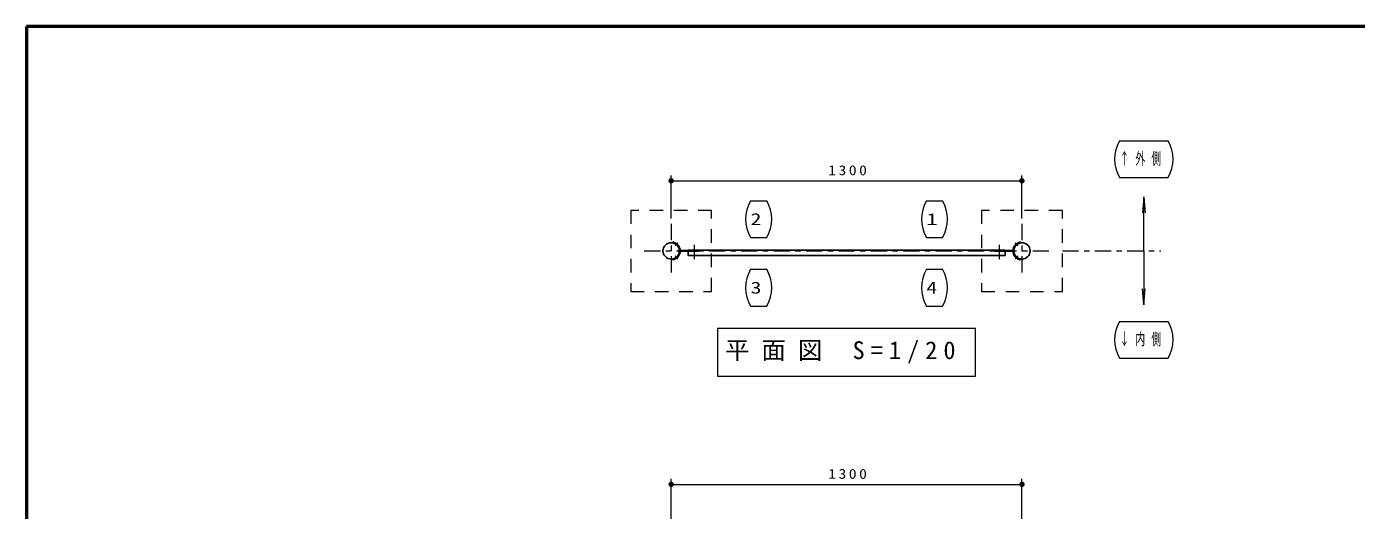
# Model space of a CAD drawing. Units: millimetres on the paper, scale 1:20. Extents: x -385 to 0, y 0 to 267.
# Drawn here: x -385 to -138.6, y 177.4 to 267 of the extents above; entities that cross this region are included whole.
import ezdxf
from ezdxf.enums import TextEntityAlignment as Align

# ---------------------------------------------------------------- set-up
doc = ezdxf.new("R2010")
doc.units = ezdxf.units.MM
doc.linetypes.add('USER1', pattern=[4.5, 2.5, -2])
doc.linetypes.add('USER2', pattern=[6, 3, -1, 1, -1])
doc.layers.add('LY_1', color=7, linetype='Continuous', lineweight=13)
doc.styles.add('ＭＳ ゴシック', font='')
doc.styles.get('ＭＳ ゴシック').set_extended_font_data('MS Gothic')

# ---------------------------------------------------------------- blocks, each defined once
blk = doc.blocks.new('filled_dot')
at = {"color": 0, "linetype": 'Continuous', "lineweight": -2, "const_width": 1.25}
blk.add_lwpolyline([(-0.625, 0, 1), (0.625, 0, 1)], format="xyb", close=True, dxfattribs=at)

msp = doc.modelspace()

# ---------------------------------------------------------------- linework, layer by layer
at = {"layer": 'LY_1', "lineweight": 50}
for p, q in [((0, 267), (-385, 267)), ((-385, 267), (-385, 0))]:
    msp.add_line(p, q, dxfattribs=at)
at = {"layer": 'LY_1'}
for p, q in [((-182.49, 245.869), (-173.49, 245.869)), ((-265.572, 231.484), (-265.572, 239.46)), ((-200.572, 231.484), (-200.572, 239.46)), ((-182.49, 239.069), (-173.49, 239.069)), ((-265.572, 238.46), (-200.572, 238.46)), ((-250.858, 234.758), (-247.858, 234.758)), ((-218.286, 234.758), (-215.286, 234.758)), ((-177.99, 235.484), (-178.252, 232.496)), ((-177.99, 235.484), (-177.729, 232.496)), ((-177.99, 225.484), (-177.99, 235.484)), ((-250.858, 227.958), (-247.858, 227.958)), ((-218.286, 227.958), (-215.286, 227.958)), ((-177.99, 225.484), (-177.99, 215.484)), ((-250.858, 222.068), (-247.858, 222.068)), ((-218.286, 222.068), (-215.286, 222.068)), ((-177.99, 215.484), (-178.252, 218.473)), ((-177.99, 215.484), (-177.729, 218.473)), ((-250.858, 215.268), (-247.858, 215.268)), ((-218.286, 215.268), (-215.286, 215.268)), ((-182.49, 212.437), (-173.49, 212.437)), ((-256.972, 211.09), (-256.972, 202.29)), ((-209.172, 211.09), (-256.972, 211.09)), ((-209.172, 202.29), (-209.172, 211.09)), ((-182.49, 205.637), (-173.49, 205.637)), ((-256.972, 202.29), (-209.172, 202.29)), ((-265.572, 163.586), (-265.572, 183.258)), ((-200.572, 163.586), (-200.572, 183.258)), ((-265.572, 182.258), (-200.572, 182.258))]:
    msp.add_line(p, q, dxfattribs=at)
at = {"layer": 'LY_1', "linetype": 'USER1'}
for p, q in [((-258.072, 232.984), (-273.072, 232.984)), ((-273.072, 232.984), (-273.072, 217.984)), ((-258.072, 217.984), (-258.072, 232.984)), ((-193.072, 232.984), (-208.072, 232.984)), ((-208.072, 232.984), (-208.072, 217.984)), ((-193.072, 217.984), (-193.072, 232.984)), ((-273.072, 217.984), (-258.072, 217.984)), ((-208.072, 217.984), (-193.072, 217.984))]:
    msp.add_line(p, q, dxfattribs=at)
at = {"layer": 'LY_1', "linetype": 'USER2'}
for p, q in [((-265.572, 230.484), (-265.572, 220.484)), ((-200.572, 230.484), (-200.572, 220.484)), ((-264.801, 226.403), (-264.31, 226.989)), ((-201.343, 226.403), (-201.834, 226.989)), ((-270.572, 225.484), (-195.572, 225.484)), ((-264.801, 224.566), (-264.31, 223.98)), ((-261.322, 226.614), (-261.322, 223.954)), ((-204.822, 226.614), (-204.822, 223.954)), ((-201.343, 224.566), (-201.834, 223.98)), ((-193.072, 225.484), (-174.811, 225.484))]:
    msp.add_line(p, q, dxfattribs=at)
at = {"layer": 'LY_1', "lineweight": 25}
for p, q in [((-265.309, 226.974), (-265.282, 227.132)), ((-200.835, 226.974), (-200.862, 227.132)), ((-263.907, 225.404), (-260.572, 225.404)), ((-263.899, 225.564), (-260.572, 225.564)), ((-262.447, 224.654), (-262.447, 225.604)), ((-262.447, 225.604), (-203.697, 225.604)), ((-262.447, 224.654), (-203.697, 224.654)), ((-260.572, 225.564), (-260.572, 225.404)), ((-205.572, 225.564), (-205.572, 225.404)), ((-202.244, 225.564), (-205.572, 225.564)), ((-202.237, 225.404), (-205.572, 225.404)), ((-203.697, 224.654), (-203.697, 225.604)), ((-265.309, 223.995), (-265.282, 223.837)), ((-200.835, 223.995), (-200.862, 223.837))]:
    msp.add_line(p, q, dxfattribs=at)
for centre in [(-265.572, 225.484), (-200.572, 225.484)]:
    msp.add_circle(centre, 1.512, dxfattribs=at)
at = {"layer": 'LY_1'}
for centre, start, end in [((-176.601, 242.469), 150, 210), ((-179.379, 242.469), 330, 30), ((-244.969, 231.358), 150, 210), ((-253.747, 231.358), 330, 30), ((-212.397, 231.358), 150, 210), ((-221.175, 231.358), 330, 30), ((-244.969, 218.668), 150, 210), ((-253.747, 218.668), 330, 30), ((-212.397, 218.668), 150, 210), ((-221.175, 218.668), 330, 30), ((-176.601, 209.037), 150, 210), ((-179.379, 209.037), 330, 30)]:
    msp.add_arc(centre, 6.8, start, end, dxfattribs=at)
at = {"layer": 'LY_1', "lineweight": 25}
for centre, start, end in [((-265.572, 225.484), 280, 80), ((-200.572, 225.484), 100, 260)]:
    msp.add_arc(centre, 1.673, start, end, dxfattribs=at)

# ---------------------------------------------------------------- block references
at = {"layer": 'LY_1', "xscale": 0.4, "yscale": 0.4}
for p in [(-265.572, 238.46), (-265.572, 182.258)]:
    msp.add_blockref('filled_dot', p, dxfattribs=at)
at = {"layer": 'LY_1', "xscale": 0.4, "yscale": 0.4, "rotation": 180}
for p in [(-200.572, 238.46), (-200.572, 182.258)]:
    msp.add_blockref('filled_dot', p, dxfattribs=at)

# ---------------------------------------------------------------- texts
at = {"layer": 'LY_1', "style": 'ＭＳ ゴシック'}
for s, width, p in [('2', 1.35, (-250.858, 231.358)), ('1', 1.4, (-218.286, 231.358)), ('3', 1.35, (-250.858, 218.668)), ('4', 1.35, (-218.286, 218.668))]:
    msp.add_text(s, height=2.199, dxfattribs=dict(at, width=width)).set_placement(p, align=Align.MIDDLE_LEFT)
for s, insert, char_height, attachment_point in [('\\T1.64;\\W0.6;↑外側', (-182.49, 242.469), 2.199, 4), ('\\T1.33;\\W1.15;1300', (-232.651, 239.46), 1.833, 8), ('\\T1.64;\\W0.6;↓内側', (-182.49, 209.037), 2.199, 4), ('\\T1.5;平面図\\~S=1/20', (-255.572, 206.69), 3.299, 4), ('\\T1.33;\\W1.15;1300', (-232.651, 183.258), 1.833, 8)]:
    msp.add_mtext(s, dxfattribs=dict(at, insert=insert, char_height=char_height, attachment_point=attachment_point))

doc.saveas('drawing.dxf')
